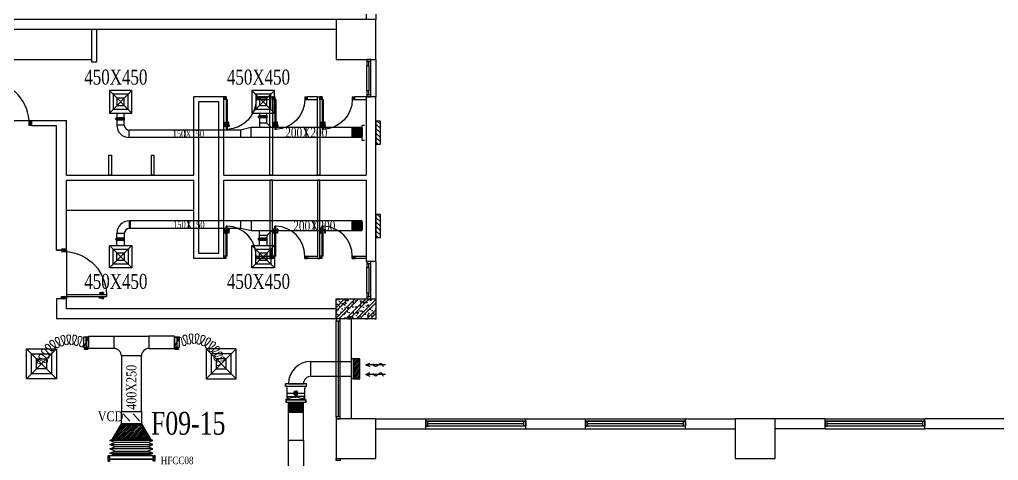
# Model space of a CAD drawing. Header units: metres. Extents: x 352651 to 1421851, y -87441 to -24441.
# Drawn here: x 748041 to 767654, y -57295 to -48460 of the extents above; entities that cross this region are included whole.
import ezdxf
from ezdxf.enums import TextEntityAlignment as Align

# ---------------------------------------------------------------- set-up
doc = ezdxf.new("R2010")
doc.units = ezdxf.units.M
doc.header["$LTSCALE"] = 300
doc.header["$MEASUREMENT"] = 0
for name, color, linetype in [('bat noi mem', 4, 'CONTINUOUS'), ('CUA', 8, 'CONTINUOUS'), ('CUAGIO', 2, 'CONTINUOUS'), ('dien', 2, 'CONTINUOUS'), ('HATCH', 145, 'CONTINUOUS'), ('KT', 1, 'CONTINUOUS'), ('THAY', 9, 'CONTINUOUS'), ('thiet bi', 11, 'CONTINUOUS'), ('TUONG', 7, 'CONTINUOUS'), ('vach', 6, 'CONTINUOUS')]:
    doc.layers.add(name, color=color, linetype=linetype)
doc.layers.add('noi mem', color=5, linetype='BATTING', lineweight=0)
doc.styles.add('PHU', font='vntimeh.shx', dxfattribs={"width": 0.8})
doc.styles.add('ROMANS', font='romans.shx', dxfattribs={"width": 0.75, "bigfont": 'romancvn.shx'})
doc.styles.add('VNCC-RMD', font='vntimeh.shx', dxfattribs={"width": 0.75, "height": 300, "bigfont": 'vns.shx'})
doc.linetypes.add('BATTING', pattern='A,0.0001,-0.1,[134,ltypeshp.shx,S=0.1,R=0,X=-0.1,Y=0],-0.2,[134,ltypeshp.shx,S=0.1,R=180,X=0.1,Y=0],-0.1', length=0.4001)

# ---------------------------------------------------------------- blocks, each defined once
blk = doc.blocks.new('A$C1C310622')
at = {"layer": 'CUA', "ltscale": 0.2}
for p, q in [((-167.75, -342.85), (-168.25, -343.35)), ((-167.75, -343.35), (-168.25, -342.85)), ((-167.75, -342.85), (-168.25, -342.85)), ((-168.25, -343.35), (-168.25, -342.85)), ((-167.75, -342.85), (-167.75, -343.35)), ((-167.75, -342.85), (-167.75, -343.35)), ((-167.75, -342.85), (-167.75, -342.85)), ((-161.75, -342.85), (-161.75, -343.35)), ((-161.75, -342.85), (-161.75, -342.85)), ((-161.75, -342.85), (-161.25, -342.85)), ((-161.75, -342.85), (-161.75, -343.35)), ((-161.75, -343.35), (-161.25, -342.85)), ((-161.75, -342.85), (-161.25, -343.35)), ((-161.25, -343.35), (-161.25, -342.85)), ((-167.75, -343.35), (-168.25, -343.35)), ((-161.95, -343.35), (-161.95, -349.35)), ((-161.95, -343.35), (-161.75, -343.35)), ((-161.75, -343.35), (-161.75, -349.35)), ((-161.75, -343.35), (-161.25, -343.35)), ((-161.99, -348.6), (-162.48, -348.6)), ((-162.29, -348.44), (-162.29, -347.94)), ((-162.29, -347.94), (-162.17, -347.94)), ((-162.23, -348.86), (-162.23, -348.31)), ((-162.17, -348.44), (-162.17, -347.94)), ((-161.75, -348.6), (-161.26, -348.6)), ((-161.56, -348.44), (-161.56, -347.94)), ((-161.44, -347.94), (-161.56, -347.94)), ((-161.5, -348.86), (-161.5, -348.31)), ((-161.44, -348.44), (-161.44, -347.94)), ((-161.95, -349.35), (-161.75, -349.35))]:
    blk.add_line(p, q, dxfattribs=at)
for centre in [(-162.23, -348.6), (-161.5, -348.6)]:
    blk.add_circle(centre, 0.173, dxfattribs=at)
at = {"layer": 'CUA', "linetype": 'Continuous'}
blk.add_arc((-161.75, -343.35), 6, 180, 268.2368, dxfattribs=at)
blk = doc.blocks.new('c1000')
at = {"layer": 'CUA', "ltscale": 0.2}
for p, q in [((47, 825), (-2, 825)), ((16, 809), (16, 760)), ((22, 851), (22, 797)), ((28, 809), (28, 760)), ((50, 100), (50, 900)), ((90, 900), (50, 900)), ((90, 100), (90, 900)), ((93, 825), (142, 825)), ((112, 809), (112, 760)), ((118, 851), (118, 797)), ((124, 809), (124, 760)), ((16, 760), (28, 760)), ((124, 760), (112, 760)), ((50, 100), (0, 0)), ((50, 0), (0, 100)), ((50, 0), (50, 100)), ((90, 100), (50, 100)), ((50, 0), (50, 0)), ((950, 0), (950, 100)), ((950, 0), (1000, 100)), ((950, 100), (1000, 0)), ((950, 0), (950, 0))]:
    blk.add_line(p, q, dxfattribs=at)
for points in [[(50, 100), (0, 100), (0, 0), (50, 0)], [(950, 100), (1000, 100), (1000, 0), (950, 0)]]:
    blk.add_lwpolyline(points, close=True, dxfattribs=at)
for centre in [(22, 825), (118, 825)]:
    blk.add_circle(centre, 17.3, dxfattribs=at)
blk.add_arc((81, 28), 872, 4.759, 89.399, dxfattribs=at)
blk = doc.blocks.new('cot1')
at = {"layer": 'vach'}
blk.add_lwpolyline([(-400, -400), (400, -400), (400, 400), (-400, 400)], close=True, dxfattribs=at)
blk = doc.blocks.new('SAD')
at = {"layer": 'CUAGIO', "color": 8}
for p, q in [((-300, -300), (300, 300)), ((300, -300), (-300, 300))]:
    blk.add_line(p, q, dxfattribs=at)
at = {"layer": 'CUAGIO'}
blk.add_lwpolyline([(300, -300), (300, 300), (-300, 300), (-300, -300)], close=True, dxfattribs=at)
at = {"layer": 'CUAGIO', "color": 8}
for points in [[(200, -200), (200, 200), (-200, 200), (-200, -200)], [(100, -100), (100, 100), (-100, 100), (-100, -100)]]:
    blk.add_lwpolyline(points, close=True, dxfattribs=at)
blk = doc.blocks.new('1-van gio D200')
at = {"layer": 'CUAGIO'}
h = blk.add_hatch(dxfattribs=at)
h.set_pattern_fill('ANSI31', color=256, scale=100, style=0)
edge = h.paths.add_edge_path()
edge.add_ellipse((486127, -58494), major_axis=(-38.1, 0), ratio=0.310482, start_angle=0, end_angle=360, ccw=False)
for p, q in [((486167, -58437), (486087, -58277)), ((486127, -58257), (486127, -58494))]:
    blk.add_line(p, q, dxfattribs=at)
at = {"layer": 'CUAGIO', "const_width": 3}
for points in [[(486127, -58457), (486177, -58457), (486177, -58257), (486077, -58257), (486077, -58457), (486127, -58457)], [(486167, -58437), (486087, -58277)], [(486127, -58257), (486127, -58494)]]:
    blk.add_lwpolyline(points, dxfattribs=at)
at = {"layer": 'CUAGIO'}
blk.add_lwpolyline([(486177, -58457), (486077, -58457), (486077, -58257), (486177, -58257)], close=True, dxfattribs=at)
at = {"layer": 'CUAGIO', "const_width": 5.35}
blk.add_lwpolyline([(486131, -58357, -1), (486123, -58357, -1)], format="xyb", close=True, dxfattribs=at)
at = {"layer": 'CUAGIO', "extrusion": (0, 0, -1)}
blk.add_ellipse((486127, -58494), major_axis=(-38.1, 0), ratio=0.310482, start_param=-1.570796, end_param=4.712389, dxfattribs=at)
blk = doc.blocks.new('Quat thong gio 2')
at = {"layer": 'CUAGIO', "color": 2}
for p, q in [((604439, -54339), (604439, -54304)), ((604711, -54304), (604711, -54724)), ((604711, -54304), (604711, -54304)), ((604439, -54689), (604439, -54339)), ((604439, -54339), (604676, -54339)), ((604493, -54499), (604493, -54511)), ((604493, -54499), (604512, -54499)), ((604493, -54523), (604493, -54511)), ((604493, -54523), (604512, -54523)), ((604504, -54486), (604497, -54486)), ((604500, -54486), (604500, -54499)), ((604500, -54536), (604500, -54523)), ((604504, -54352), (604504, -54499)), ((604504, -54670), (604504, -54523)), ((604512, -54499), (604512, -54511)), ((604512, -54506), (604535, -54506)), ((604512, -54523), (604512, -54511)), ((604512, -54516), (604535, -54516)), ((604535, -54494), (604551, -54479)), ((604535, -54494), (604535, -54511)), ((604535, -54528), (604535, -54511)), ((604551, -54479), (604551, -54511)), ((604551, -54479), (604598, -54479)), ((604551, -54543), (604551, -54511)), ((604574, -54339), (604574, -54478)), ((604575, -54543), (604575, -54479)), ((604576, -54339), (604576, -54478)), ((604598, -54479), (604598, -54543)), ((604613, -54494), (604613, -54511)), ((604613, -54528), (604613, -54511)), ((604439, -54689), (604676, -54689)), ((604439, -54689), (604439, -54724)), ((604504, -54536), (604497, -54536)), ((604535, -54528), (604551, -54543)), ((604551, -54543), (604598, -54543)), ((604574, -54543), (604574, -54689)), ((604576, -54543), (604576, -54689)), ((604711, -54724), (604711, -54724))]:
    blk.add_line(p, q, dxfattribs=at)
at = {"layer": 'CUAGIO', "color": 2, "const_width": 1}
for points in [[(604439, -54304), (604439, -54339)], [(604439, -54724), (604439, -54689)]]:
    blk.add_lwpolyline(points, dxfattribs=at)
for points in [[(604711, -54304), (604711, -54304, -0.414214), (604676, -54339), (604439, -54339)], [(604711, -54724), (604711, -54724, 0.414214), (604676, -54689), (604439, -54689)]]:
    blk.add_lwpolyline(points, format="xyb", dxfattribs=at)
at = {"layer": 'CUAGIO', "color": 2}
for points in [[(604497, -54486, -0.067078), (604469, -54367, -0.673836), (604504, -54352)], [(604497, -54536, 0.067078), (604469, -54655, 0.673836), (604504, -54670)]]:
    blk.add_lwpolyline(points, format="xyb", dxfattribs=at)
for centre, radius, start, end in [((604676, -54304), 35, 270, 0), ((604575, -54478), 1.5, 213.5573, 326.4427), ((604598, -54494), 15, 0, 90), ((604575, -54544), 1.5, 33.5573, 146.4427), ((604598, -54528), 15, 270, 0), ((604676, -54724), 35, 0, 90)]:
    blk.add_arc(centre, radius, start, end, dxfattribs=at)
blk = doc.blocks.new('bac noi mem')
at = {"layer": 'bat noi mem'}
for p, q in [((493887, -64673), (493867, -64693)), ((494067, -64693), (493867, -64693)), ((493867, -64693), (493887, -64713)), ((493887, -64713), (493867, -64733)), ((494047, -64673), (493887, -64673)), ((494047, -64713), (493887, -64713)), ((494047, -64673), (494067, -64693)), ((494067, -64693), (494047, -64713)), ((494047, -64713), (494067, -64733)), ((494067, -64733), (493867, -64733)), ((493867, -64733), (493887, -64753)), ((493887, -64753), (493867, -64773)), ((494067, -64773), (493867, -64773)), ((493867, -64773), (493887, -64793)), ((493887, -64793), (493867, -64813)), ((494067, -64813), (493867, -64813)), ((493867, -64813), (493887, -64833)), ((493887, -64833), (493867, -64853)), ((494067, -64853), (493867, -64853)), ((493867, -64853), (493887, -64873)), ((494047, -64753), (493887, -64753)), ((494047, -64793), (493887, -64793)), ((494047, -64833), (493887, -64833)), ((494047, -64873), (493887, -64873)), ((494067, -64733), (494047, -64753)), ((494047, -64753), (494067, -64773)), ((494067, -64773), (494047, -64793)), ((494047, -64793), (494067, -64813)), ((494067, -64813), (494047, -64833)), ((494047, -64833), (494067, -64853)), ((494067, -64853), (494047, -64873))]:
    blk.add_line(p, q, dxfattribs=at)

msp = doc.modelspace()

# ---------------------------------------------------------------- hatches: boundary and pattern name
at = {"layer": 'CUAGIO'}
h = msp.add_hatch(dxfattribs=at)
h.set_pattern_fill('ANSI31', color=256, scale=100, style=0)
h.set_pattern_definition([(315, (782075.802, 192657.5093), (4.41941738, 4.41941738), [])])
edge = h.paths.add_edge_path()
edge.add_ellipse((752828.8, -50406), major_axis=(0, -19), ratio=0.3104819, start_angle=0, end_angle=360, ccw=False)
h = msp.add_hatch(dxfattribs=at)
h.set_pattern_fill('ANSI31', color=256, scale=100, style=0)
h.set_pattern_definition([(315, (779218.264, 192615.432), (4.41941738, 4.41941738), [])])
edge = h.paths.add_edge_path()
edge.add_ellipse((749971.3, -50448.1), major_axis=(0, -19), ratio=0.3104819, start_angle=0, end_angle=360, ccw=False)
h = msp.add_hatch(dxfattribs=at)
h.set_pattern_fill('ANSI31', color=256, scale=500, style=0)
h.set_pattern_definition([(315, (241345.29, -99930.654), (-44.194174, -44.194174), [])])
h.paths.add_polyline_path([(755182.1, -50955.2), (755269.3, -50955.2), (755269.3, -50494.3), (755182.1, -50494.3)])
h = msp.add_hatch(dxfattribs=at)
h.set_pattern_fill('ANSI31', color=256, scale=500, style=0)
h.set_pattern_definition([(315, (241345.29, -101800.344), (-44.194174, -44.194174), [])])
h.paths.add_polyline_path([(755182.1, -52824.8), (755269.3, -52824.8), (755269.3, -52364), (755182.1, -52364)])
h = msp.add_hatch(dxfattribs=at)
h.set_pattern_fill('ANSI31', color=256, scale=100, style=0)
h.set_pattern_definition([(315, (779218.264, 190203.664), (4.41941738, 4.41941738), [])])
edge = h.paths.add_edge_path()
edge.add_ellipse((749971.3, -52859.8), major_axis=(0, -19), ratio=0.3104819, start_angle=0, end_angle=360, ccw=False)
h = msp.add_hatch(dxfattribs=at)
h.set_pattern_fill('ANSI31', color=256, scale=100, style=0)
h.set_pattern_definition([(315, (782075.802, 190203.664), (4.41941738, 4.41941738), [])])
edge = h.paths.add_edge_path()
edge.add_ellipse((752828.8, -52859.8), major_axis=(0, -19), ratio=0.3104819, start_angle=0, end_angle=360, ccw=False)
h = msp.add_hatch(dxfattribs=at)
h.set_pattern_fill('DOTS', color=256, scale=200, style=0)
h.set_pattern_definition([(0, (-79771.168, -113850.794), (6.25, 12.5), [0, -12.5])])
h.paths.add_polyline_path([(750082.1, -56561.5), (749901.1, -56871.5), (750663.1, -56871.5), (750482.1, -56561.5)])
h.paths.add_polyline_path([(750464.9, -56591.5), (750610.8, -56841.5), (749953.4, -56841.5), (750099.3, -56591.5)], flags=16)
h = msp.add_hatch(dxfattribs=at)
h.set_pattern_fill('ANSI31', color=256, scale=200, style=0)
h.set_pattern_definition([(45, (-92358.12, -88621.382), (-17.6776695, 17.6776695), [])])
h.paths.add_polyline_path([(750610.8, -56841.5), (750464.9, -56591.5), (750099.3, -56591.5), (749953.4, -56841.5)])
at = {"layer": 'dien'}
h = msp.add_hatch(dxfattribs=at)
h.set_pattern_fill('ANSI31', color=256, scale=200, style=0)
h.set_pattern_definition([(45, (-5055.103, -63978.07), (-17.6776695, 17.6776695), [])])
h.paths.add_polyline_path([(754858.1, -55259.6), (754732.1, -55259.6), (754732.1, -55659.6), (754858.1, -55659.6)])
at = {"layer": 'HATCH', "linetype": 'Continuous'}
h = msp.add_hatch(dxfattribs=at)
h.set_pattern_fill('ANSI32', color=256, scale=400, style=0)
h.set_pattern_definition([(45, (266549.62, -347750.56), (-106.066017, 106.066017), []), (45, (266620.33, -347750.56), (-106.066017, 106.066017), [])])
h.paths.add_polyline_path([(755082.1, -54059.6), (754782.1, -54059.6), (754782.1, -54359.6), (755082.1, -54359.6)])
h.paths.add_polyline_path([(755182.1, -54059.6), (755082.1, -54059.6), (755082.1, -54359.6), (755182.1, -54359.6)])
h.paths.add_polyline_path([(754782.1, -54059.6), (754382.1, -54059.6), (754382.1, -54359.6), (754782.1, -54359.6)])
h.paths.add_polyline_path([(754782.1, -54359.6), (754382.1, -54359.6), (754382.1, -54459.6), (754782.1, -54459.6)])
h.paths.add_polyline_path([(755182.1, -54359.6), (754782.1, -54359.6), (754782.1, -54459.6), (755182.1, -54459.6)])
h = msp.add_hatch(dxfattribs=at)
h.set_pattern_fill('AR-CONC,_O', color=256, scale=30)
h.set_pattern_definition([(50, (266549.62, -347750.56), (215.178055, -18.82564), [22.5, -247.5]), (355, (266549.62, -347750.56), (-41.6254, 225.65764), [18, -198]), (100.4514, (266567.56, -347752.12), (173.552815, 206.83186), [19.12206, -210.34263]), (46.1842, (266549.62, -347690.56), (320.17231, -49.6557), [33.75, -371.25]), (96.6356, (266576.3, -347694.7), (280.39881, 292.23536), [28.68309, -315.5139]), (351.1842, (266549.62, -347690.56), (280.39858, 292.23558), [27, -297]), (21, (266579.62, -347705.56), (179.072116, -120.785667), [22.5, -247.5]), (326, (266579.62, -347705.56), (72.9946, 217.54501), [18, -198]), (71.4514, (266594.55, -347715.62), (252.06679, 96.75915), [19.12206, -210.34263]), (37.5, (266549.624, -347750.556), (3.647957, 99.868156), [0, -195.6, 0, -201, 0, -198.75]), (7.5, (266549.62, -347750.56), (78.920861, 118.323514), [0, -114.6, 0, -191.1, 0, -75.75]), (327.5, (266482.724, -347750.556), (160.146731, -6.766462), [0, -75, 0, -234, 0, -310.5]), (317.5, (266452.72, -347750.56), (174.95585, 30.031495), [0, -97.5, 0, -155.4, 0, -220.5])])
h.paths.add_polyline_path([(755082.1, -54059.6), (754782.1, -54059.6), (754782.1, -54359.6), (755082.1, -54359.6)])
h.paths.add_polyline_path([(755182.1, -54059.6), (755082.1, -54059.6), (755082.1, -54359.6), (755182.1, -54359.6)])
h.paths.add_polyline_path([(755182.1, -54359.6), (754782.1, -54359.6), (754782.1, -54459.6), (755182.1, -54459.6)])
h.paths.add_polyline_path([(754782.1, -54359.6), (754382.1, -54359.6), (754382.1, -54459.6), (754782.1, -54459.6)])
h.paths.add_polyline_path([(754782.1, -54059.6), (754382.1, -54059.6), (754382.1, -54359.6), (754782.1, -54359.6)])

# ---------------------------------------------------------------- linework, layer by layer
at = {"layer": 'bat noi mem'}
for p, q in [((753449.8, -56131.6), (753429.8, -56151.6)), ((753729.4, -56151.6), (753429.8, -56151.6)), ((753429.8, -56151.6), (753449.8, -56171.6)), ((753449.8, -56171.6), (753429.8, -56191.6)), ((753729.4, -56191.6), (753429.8, -56191.6)), ((753429.8, -56191.6), (753449.8, -56211.6)), ((753449.8, -56211.6), (753429.8, -56231.6)), ((753729.4, -56231.6), (753429.8, -56231.6)), ((753429.8, -56231.6), (753449.8, -56251.6)), ((753449.8, -56251.6), (753429.8, -56271.6)), ((753729.4, -56271.6), (753429.8, -56271.6)), ((753429.8, -56271.6), (753449.8, -56291.6)), ((753709.4, -56131.6), (753449.8, -56131.6)), ((753709.4, -56171.6), (753449.8, -56171.6)), ((753709.4, -56211.6), (753449.8, -56211.6)), ((753709.4, -56251.6), (753449.8, -56251.6)), ((753709.4, -56131.6), (753729.4, -56151.6)), ((753729.4, -56151.6), (753709.4, -56171.6)), ((753709.4, -56171.6), (753729.4, -56191.6)), ((753729.4, -56191.6), (753709.4, -56211.6)), ((753709.4, -56211.6), (753729.4, -56231.6)), ((753729.4, -56231.6), (753709.4, -56251.6)), ((753709.4, -56251.6), (753729.4, -56271.6)), ((753729.4, -56271.6), (753709.4, -56291.6)), ((753449.8, -56291.6), (753429.8, -56311.6)), ((753729.4, -56311.6), (753429.8, -56311.6)), ((753429.8, -56311.6), (753449.8, -56331.6)), ((753729.4, -56331.6), (753429.8, -56331.6)), ((753709.4, -56291.6), (753449.8, -56291.6)), ((753709.4, -56291.6), (753729.4, -56311.6)), ((753729.4, -56311.6), (753709.4, -56331.6)), ((750713.1, -56892.9), (749851.1, -56892.9)), ((750713.1, -56892.9), (749851.1, -56892.9)), ((749851.1, -56978.6), (750713.1, -56978.6)), ((750713.1, -57064.3), (749851.1, -57064.3)), ((750613.1, -56935.7), (749951.1, -56935.7)), ((750613.1, -57021.5), (749951.1, -57021.5)), ((750713.1, -57150), (749851.1, -57150)), ((749901.1, -57171.5), (750663.1, -57171.5)), ((749951.1, -57107.2), (750613.1, -57107.2))]:
    msp.add_line(p, q, dxfattribs=at)
for points in [[(749901.1, -57171.5), (749851.1, -57150), (749951.1, -57107.2), (749851.1, -57064.3), (749951.1, -57021.5), (749851.1, -56978.6), (749951.1, -56935.7), (749851.1, -56892.9), (749901.1, -56871.5)], [(750663.1, -57171.5), (750713.1, -57150), (750613.1, -57107.2), (750713.1, -57064.3), (750613.1, -57021.5), (750713.1, -56978.6), (750613.1, -56935.7), (750713.1, -56892.9), (750663.1, -56871.5)]]:
    msp.add_lwpolyline(points, dxfattribs=at)
at = {"layer": 'CUA', "linetype": 'Continuous'}
for p, q in [((749482.1, -48659.6), (749482.1, -49309.6)), ((749582.1, -48659.6), (749582.1, -49309.6)), ((747182.1, -49259.6), (749482.1, -49259.6)), ((749482.1, -49309.6), (749582.1, -49309.6)), ((755002.1, -49889.6), (755002.1, -49379.6)), ((755042.1, -49379.6), (755042.1, -49889.6)), ((755082.1, -49969.6), (755082.1, -49299.6)), ((753057.1, -50009.6), (752832.1, -50009.6)), ((754007.1, -50009.6), (753807.1, -50009.6)), ((754982.1, -50009.6), (754757.1, -50009.6)), ((752832.1, -50059.6), (753057.1, -50059.6)), ((753807.1, -50059.6), (754007.1, -50059.6)), ((754757.1, -50059.6), (754982.1, -50059.6)), ((748982.1, -52279.6), (751532.1, -52279.6)), ((752832.1, -53199.6), (753057.1, -53199.6)), ((753057.1, -53249.6), (752832.1, -53249.6)), ((753807.1, -53199.6), (754007.1, -53199.6)), ((754007.1, -53249.6), (753807.1, -53249.6)), ((754757.1, -53199.6), (754982.1, -53199.6)), ((754982.1, -53249.6), (754757.1, -53249.6)), ((755002.1, -53939.6), (755002.1, -53429.6)), ((755042.1, -53429.6), (755042.1, -53939.6)), ((755082.1, -54019.6), (755082.1, -53349.6)), ((754382.1, -56419.6), (754382.1, -54499.6)), ((754382.1, -56419.6), (754382.1, -54499.6)), ((754422.1, -54499.6), (754422.1, -56419.6)), ((754422.1, -54499.6), (754422.1, -56419.6)), ((754462.1, -56419.6), (754462.1, -54499.6)), ((754462.1, -56419.6), (754462.1, -54499.6)), ((756182.1, -56509.6), (758182.1, -56509.6)), ((758182.1, -56509.6), (756182.1, -56509.6)), ((758182.1, -56609.6), (756182.1, -56609.6)), ((758142.1, -56559.6), (756222.1, -56559.6)), ((759382.1, -56509.6), (761382.1, -56509.6)), ((761382.1, -56509.6), (759382.1, -56509.6)), ((761382.1, -56609.6), (759382.1, -56609.6)), ((761342.1, -56559.6), (759422.1, -56559.6)), ((764182.1, -56509.6), (766182.1, -56509.6)), ((766182.1, -56509.6), (764182.1, -56509.6)), ((766182.1, -56609.6), (764182.1, -56609.6)), ((766142.1, -56559.6), (764222.1, -56559.6))]:
    msp.add_line(p, q, dxfattribs=at)
at = {"layer": 'CUA'}
for points in [[(755002.1, -49299.6), (755082.1, -49299.6), (755082.1, -49259.6), (755002.1, -49259.6)], [(755002.1, -49299.6), (755002.1, -49379.6), (755042.1, -49379.6), (755042.1, -49299.6)], [(755002.1, -49889.6), (755002.1, -49969.6), (755042.1, -49969.6), (755042.1, -49889.6)], [(755002.1, -50009.6), (755082.1, -50009.6), (755082.1, -49969.6), (755002.1, -49969.6)], [(755002.1, -53349.6), (755082.1, -53349.6), (755082.1, -53309.6), (755002.1, -53309.6)], [(755002.1, -53349.6), (755002.1, -53429.6), (755042.1, -53429.6), (755042.1, -53349.6)], [(755002.1, -53939.6), (755002.1, -54019.6), (755042.1, -54019.6), (755042.1, -53939.6)], [(755002.1, -54059.6), (755082.1, -54059.6), (755082.1, -54019.6), (755002.1, -54019.6)]]:
    msp.add_lwpolyline(points, close=True, dxfattribs=at)
at = {"layer": 'CUA', "linetype": 'Continuous'}
for points in [[(753057.1, -51579.6), (753057.1, -50009.6), (753107.1, -50009.6), (753107.1, -51579.6)], [(754007.1, -51579.6), (754007.1, -50009.6), (754057.1, -50009.6), (754057.1, -51579.6)], [(749832.1, -51179.6), (749882.1, -51179.6), (749882.1, -51579.6), (749832.1, -51579.6)], [(750682.1, -51179.6), (750732.1, -51179.6), (750732.1, -51579.6), (750682.1, -51579.6)], [(753057.1, -51679.6), (753057.1, -53249.6), (753107.1, -53249.6), (753107.1, -51679.6)], [(754007.1, -51679.6), (754007.1, -53249.6), (754057.1, -53249.6), (754057.1, -51679.6)], [(754382.1, -54499.6), (754462.1, -54499.6), (754462.1, -54459.6), (754382.1, -54459.6)], [(754382.1, -56459.6), (754462.1, -56459.6), (754462.1, -56419.6), (754382.1, -56419.6)], [(754382.1, -56459.6), (754462.1, -56459.6), (754462.1, -56419.6), (754382.1, -56419.6)], [(756182.1, -56609.6), (756222.1, -56609.6), (756222.1, -56509.6), (756182.1, -56509.6)], [(758182.1, -56609.6), (758142.1, -56609.6), (758142.1, -56509.6), (758182.1, -56509.6)], [(759382.1, -56609.6), (759422.1, -56609.6), (759422.1, -56509.6), (759382.1, -56509.6)], [(761382.1, -56609.6), (761342.1, -56609.6), (761342.1, -56509.6), (761382.1, -56509.6)], [(764182.1, -56609.6), (764222.1, -56609.6), (764222.1, -56509.6), (764182.1, -56509.6)], [(766182.1, -56609.6), (766142.1, -56609.6), (766142.1, -56509.6), (766182.1, -56509.6)], [(754382.1, -57259.6), (754462.1, -57259.6), (754462.1, -57299.6), (754382.1, -57299.6)]]:
    msp.add_lwpolyline(points, close=True, dxfattribs=at)
at = {"layer": 'CUAGIO'}
for p, q in [((749989.6, -50332.6), (749989.6, -50574.7)), ((750139.6, -50574.7), (750139.6, -50332.6)), ((752847.1, -50332.6), (752847.1, -50624.7)), ((752997.1, -50532.6), (752997.1, -50332.6)), ((750139.6, -50448.1), (749971.3, -50448.1)), ((750139.6, -50574.7), (749989.6, -50574.7)), ((752997.1, -50406), (752828.8, -50406)), ((752997.1, -50532.6), (752847.1, -50532.6)), ((752997.1, -50532.6), (753089.2, -50624.7)), ((754905.3, -50874.7), (754905.3, -50574.7)), ((754905.3, -50574.7), (754951.4, -50574.7)), ((752465.9, -50674.7), (750239.6, -50674.7)), ((750239.6, -50824.7), (750239.6, -50674.7)), ((751355.9, -50824.7), (751355.9, -50674.7)), ((752675.9, -50624.7), (752465.9, -50674.7)), ((752465.9, -50674.7), (752465.9, -50824.7)), ((752675.9, -50624.7), (752675.9, -50824.7)), ((752763.8, -50624.7), (752675.9, -50624.7)), ((754905.3, -50624.7), (752763.8, -50624.7)), ((753785.9, -50824.7), (753785.9, -50624.7)), ((754905.3, -50824.7), (750239.6, -50824.7)), ((754905.3, -50874.7), (754951.4, -50874.7)), ((754905.3, -52494.4), (750239.6, -52494.4)), ((750239.6, -52494.4), (750239.6, -52644.4)), ((750255.3, -52494.4), (750255.3, -52644.4)), ((751422.3, -52494.4), (751422.3, -52644.4)), ((752475.3, -52644.4), (752475.3, -52494.4)), ((752685.3, -52694.4), (752685.3, -52494.4)), ((753946.6, -52694.4), (753946.6, -52494.4)), ((749989.6, -52986.5), (749989.6, -52744.4)), ((750139.6, -52744.4), (749989.6, -52744.4)), ((750139.6, -52744.4), (750139.6, -52986.5)), ((752475.3, -52644.4), (750239.6, -52644.4)), ((752685.3, -52694.4), (752475.3, -52644.4)), ((754905.3, -52694.4), (752685.3, -52694.4)), ((752847.1, -52986.5), (752847.1, -52694.4)), ((752997.1, -52786.5), (753089.2, -52694.4)), ((750139.6, -52859.8), (749971.3, -52859.8)), ((752997.1, -52859.8), (752828.8, -52859.8)), ((752997.1, -52786.5), (752847.1, -52786.5)), ((752997.1, -52786.5), (752997.1, -52986.5)), ((750482.1, -55201.5), (750082.1, -55201.5)), ((754682.1, -55259.6), (754682.1, -55659.6)), ((754732.1, -55259.6), (754682.1, -55259.6)), ((754682.1, -55259.6), (754682.1, -55659.6)), ((754732.1, -55259.6), (754682.1, -55259.6)), ((754732.1, -55659.6), (754732.1, -55259.6)), ((754732.1, -55659.6), (754732.1, -55259.6)), ((753879.4, -55609.6), (753879.4, -55309.6)), ((754732.1, -55659.6), (754682.1, -55659.6)), ((754732.1, -55659.6), (754682.1, -55659.6)), ((753369.4, -55809.6), (753369.4, -55759.6)), ((753789.4, -55809.6), (753789.4, -55759.6)), ((753379.4, -56081.6), (753379.4, -56131.6)), ((753779.4, -56131.6), (753779.4, -56081.6)), ((750249, -56510.7), (750115.2, -56362.2)), ((750449, -56510.7), (750315.2, -56362.2)), ((749901.1, -56871.5), (750082.1, -56561.5)), ((750082.1, -56561.5), (750482.1, -56561.5)), ((750482.1, -56561.5), (750663.1, -56871.5)), ((749901.1, -56871.5), (750663.1, -56871.5)), ((749901.1, -56871.5), (750663.1, -56871.5)), ((750613.1, -56935.7), (750613.1, -56935.7))]:
    msp.add_line(p, q, dxfattribs=at)
at = {"layer": 'CUAGIO', "linetype": 'ByBlock', "ltscale": 1.5}
for p, q in [((754705.3, -50824.7), (754705.3, -50624.7)), ((754705.3, -52694.4), (754705.3, -52494.4))]:
    msp.add_line(p, q, dxfattribs=at)
at = {"layer": 'CUAGIO', "ltscale": 1.5}
for p, q in [((749932.1, -54801.5), (750632.1, -54801.5)), ((753429.4, -56891.6), (753429.4, -56131.6)), ((753729.4, -56891.6), (753729.4, -56131.6))]:
    msp.add_line(p, q, dxfattribs=at)
at = {"layer": 'CUAGIO', "color": 2}
for p, q in [((750082.1, -55201.5), (750082.1, -56311.5)), ((750482.1, -56311.5), (750482.1, -55201.5)), ((753879.4, -55309.6), (754682.1, -55309.6)), ((753879.4, -55609.6), (754682.1, -55609.6)), ((753429.4, -55759.6), (753729.4, -55759.6)), ((753729.4, -56131.6), (753429.4, -56131.6))]:
    msp.add_line(p, q, dxfattribs=at)
at = {"layer": 'CUAGIO', "color": 6, "ltscale": 100}
for p, q in [((754978.8, -55380), (755060.3, -55345.2)), ((755373.8, -55380), (754978.8, -55380)), ((754978.8, -55380), (755060.3, -55414.8)), ((754978.8, -55570), (755060.3, -55535.2)), ((755373.8, -55570), (754978.8, -55570)), ((754978.8, -55570), (755060.3, -55604.8))]:
    msp.add_line(p, q, dxfattribs=at)
at = {"layer": 'CUAGIO', "const_width": 1.5}
for points in [[(752847.1, -50406), (752847.1, -50431), (752997.1, -50431), (752997.1, -50381), (752847.1, -50381), (752847.1, -50406)], [(752881.8, -50426), (752961.7, -50386)], [(750139.6, -50448.1), (749971.3, -50448.1)], [(749989.6, -50448.1), (749989.6, -50473.1), (750139.6, -50473.1), (750139.6, -50423.1), (749989.6, -50423.1), (749989.6, -50448.1)], [(750024.3, -50468.1), (750104.2, -50428.1)], [(752997.1, -50406), (752828.8, -50406)], [(750139.6, -52859.8), (749971.3, -52859.8)], [(749989.6, -52859.8), (749989.6, -52884.8), (750139.6, -52884.8), (750139.6, -52834.8), (749989.6, -52834.8), (749989.6, -52859.8)], [(750024.3, -52879.8), (750104.2, -52839.9)], [(752997.1, -52859.8), (752828.8, -52859.8)], [(752847.1, -52859.8), (752847.1, -52884.8), (752997.1, -52884.8), (752997.1, -52834.8), (752847.1, -52834.8), (752847.1, -52859.8)], [(752881.8, -52879.8), (752961.7, -52839.9)]]:
    msp.add_lwpolyline(points, dxfattribs=at)
at = {"layer": 'CUAGIO'}
for points in [[(752847.1, -50431), (752847.1, -50381), (752997.1, -50381), (752997.1, -50431)], [(749989.6, -50473.1), (749989.6, -50423.1), (750139.6, -50423.1), (750139.6, -50473.1)], [(755182.1, -50955.2), (755269.3, -50955.2), (755269.3, -50494.3), (755182.1, -50494.3)], [(755182.1, -52824.8), (755269.3, -52824.8), (755269.3, -52364), (755182.1, -52364)], [(749989.6, -52884.8), (749989.6, -52834.8), (750139.6, -52834.8), (750139.6, -52884.8)], [(752847.1, -52884.8), (752847.1, -52834.8), (752997.1, -52834.8), (752997.1, -52884.8)], [(749372.1, -54826.5), (749422.1, -54826.5), (749422.1, -55026.5), (749372.1, -55026.5)], [(749932.1, -55051.5), (749422.1, -55051.5), (749422.1, -54801.5), (749932.1, -54801.5)], [(750632.1, -55051.5), (751142.1, -55051.5), (751142.1, -54801.5), (750632.1, -54801.5)], [(751142.1, -54826.5), (751192.1, -54826.5), (751192.1, -55026.5), (751142.1, -55026.5)], [(750082.1, -56311.5), (750482.1, -56311.5), (750482.1, -56561.5), (750082.1, -56561.5)], [(750082.1, -56561.5), (750482.1, -56561.5), (750663.1, -56871.5), (749901.1, -56871.5)], [(750099.3, -56591.5), (750464.9, -56591.5), (750610.8, -56841.5), (749953.4, -56841.5)]]:
    msp.add_lwpolyline(points, close=True, dxfattribs=at)
for points, const_width in [([(752921.8, -50407.8, -1), (752921.8, -50404.2, -1)], 2.67), ([(750064.3, -50449.9, -1), (750064.3, -50446.2, -1)], 2.67), ([(750064.3, -52861.7, -1), (750064.3, -52858, -1)], 2.67), ([(752921.8, -52861.7, -1), (752921.8, -52858, -1)], 2.67), ([(750177.1, -56436.5, 1), (750187.1, -56436.5, 1)], 10), ([(750377.1, -56436.5, 1), (750387.1, -56436.5, 1)], 10)]:
    msp.add_lwpolyline(points, format="xyb", close=True, dxfattribs=dict(at, const_width=const_width))
at = {"layer": 'CUAGIO', "color": 2}
for points in [[(753369.4, -55809.6), (753789.4, -55809.6), (753789.4, -55759.6), (753369.4, -55759.6)], [(753379.4, -56081.6), (753779.4, -56081.6), (753779.4, -56131.6), (753379.4, -56131.6)], [(753429.4, -56891.6), (753729.4, -56891.6), (753729.4, -60054), (753429.4, -60054)]]:
    msp.add_lwpolyline(points, close=True, dxfattribs=at)
at = {"layer": 'CUAGIO'}
for centre, radius, start, end in [((750239.6, -50574.7), 250, 180, 270), ((750239.6, -50574.7), 100, 180, 270), ((750239.6, -52744.4), 250, 90, 180), ((750239.6, -52744.4), 100, 90, 180), ((749932.1, -55201.5), 150, 0, 90), ((750632.1, -55201.5), 150, 90, 180), ((753879.4, -55759.6), 450, 90, 180), ((753879.4, -55759.6), 150, 90, 180)]:
    msp.add_arc(centre, radius, start, end, dxfattribs=at)
at = {"layer": 'CUAGIO', "extrusion": (0, 0, -1)}
for centre in [(752828.8, -50406), (749971.3, -50448.1), (749971.3, -52859.8), (752828.8, -52859.8)]:
    msp.add_ellipse(centre, major_axis=(0, -19), ratio=0.3104819, start_param=-1.5707963, end_param=4.712389, dxfattribs=at)
at = {"layer": 'CUAGIO', "color": 9, "ltscale": 100}
for points in [[(755335.8, -55420), (755270.3, -55352.5), (755177.8, -55414.5), (755121.8, -55360.5)], [(755335.8, -55610), (755270.3, -55542.5), (755177.8, -55604.5), (755121.8, -55550.5)]]:
    msp.add_spline(points, degree=3, dxfattribs=at)
at = {"layer": 'dien'}
msp.add_lwpolyline([(754858.1, -55259.6), (754732.1, -55259.6), (754732.1, -55659.6), (754858.1, -55659.6)], close=True, dxfattribs=at)
at = {"layer": 'noi mem', "linetype": 'ByBlock', "ltscale": 1.5}
for points in [[(748482.1, -55359.6), (748431.4, -55354.4, -1.3333333), (748453.8, -55282.8), (748498.4, -55307.6), (748543, -55332.4, 1.3333333), (748565.5, -55260.8), (748514.8, -55255.6), (748463.8, -55246.9, -1.3333333), (748490.8, -55177), (748534.4, -55204.8), (748573.8, -55236.2, 1.3333333), (748607.6, -55169.2), (748558.9, -55156.2), (748510.6, -55137.7, -1.3333333), (748550.7, -55074.4), (748588, -55110.2), (748620.6, -55148.6, 1.3333333), (748666.8, -55089.5), (748621.6, -55067.2), (748577.8, -55039.8, -1.3333333), (748629.5, -54985.4), (748659.1, -55027.8), (748683.6, -55071.9, 1.3333333), (748740.3, -55022.9), (748700.3, -54992.2), (748662.8, -54956.7, -1.3333333), (748724.1, -54913.5), (748744.9, -54960.9), (748760.2, -55008.8, 1.3333333), (748825.5, -54971.8), (748792.2, -54934), (748762.3, -54891.9, -1.3333333), (748830.8, -54861.4), (748842, -54911.9), (748847.8, -54962, 1.3333333), (748919, -54938.4), (748893.7, -54894.8), (748872.5, -54847.6, -1.3333333), (748945.7, -54831.1), (748946.8, -54882.8), (748942.7, -54933, 1.3333333), (749017.1, -54923.8), (749000.9, -54876.1), (748989.3, -54825.7, -1.3333333), (749064.3, -54823.8), (749055.3, -54874.7), (749041.5, -54923.2, 1.3333333), (749116.3, -54928.6), (749109.6, -54878.6), (749108.1, -54827, -1.3333333), (749182, -54839.7), (749163.3, -54887.9), (749141.6, -54934, 1.3333333), (749214.5, -54951.6), (749216.2, -54900.7), (749218.1, -54849.7, -1.3333333), (749291, -54867.4), (749269.2, -54913.6), (749247.4, -54959.7, 1.3333333), (749320.2, -54977.5), (749322.1, -54926.5)], [(751242.1, -54926.5), (751214.7, -54883.5, -1.3333333), (751284.6, -54856.1), (751293.7, -54906.3), (751302.7, -54956.4, 1.3333333), (751372.5, -54929.1), (751345.3, -54886.2), (751320.9, -54840.6, -1.3333333), (751392.6, -54818.4), (751398.2, -54869.8), (751398, -54920.1, 1.3333333), (751471.6, -54905.6), (751452.5, -54859.2), (751438.3, -54809.5, -1.3333333), (751513, -54802.9), (751507.6, -54854.3), (751496.9, -54903.4, 1.3333333), (751571.9, -54904.8), (751563, -54855.4), (751559.5, -54803.8, -1.3333333), (751633.9, -54813.1), (751617.9, -54862.2), (751597.1, -54908, 1.3333333), (751670.1, -54925.1), (751671.8, -54874.9), (751679.3, -54823.8, -1.3333333), (751750.1, -54848.6), (751724, -54893.2), (751694, -54933.5, 1.3333333), (751761.8, -54965.7), (751774, -54916.9), (751792.1, -54868.5, -1.3333333), (751856.1, -54907.7), (751821.2, -54945.8), (751783.4, -54978.9, 1.3333333), (751842.9, -55024.6), (751865.1, -54979.6), (751893, -54936.1, -1.3333333), (751947.3, -54987.8), (751905.2, -55017.8), (751861.3, -55042.1, 1.3333333), (751909.8, -55099.3), (751941, -55060), (751977.4, -55023.3, -1.3333333), (752019.6, -55085.3), (751972.1, -55105.7), (751924.1, -55120.3, 1.3333333), (751959.4, -55186.5), (751998.2, -55154.6), (752040.8, -55126, -1.3333333), (752069.9, -55195.1), (752019.7, -55205.6), (751969.7, -55215.3, 1.3333333), (751997.9, -55284.8), (752040.5, -55256.9), (752083.2, -55229, -1.3333333), (752111.4, -55298.5), (752061.3, -55308.2), (752011.3, -55317.9, 1.3333333), (752039.5, -55387.4), (752082.1, -55359.6)]]:
    msp.add_lwpolyline(points, format="xyb", dxfattribs=at)
at = {"layer": 'THAY'}
for p, q in [((755182.1, -49259.6), (755182.1, -50009.6)), ((747282.1, -50479.6), (748282.1, -50479.6)), ((748982.1, -53079.6), (748982.1, -54059.6)), ((755182.1, -53309.6), (755182.1, -54059.6)), ((754682.1, -54459.6), (754682.1, -56459.6)), ((754682.1, -54459.6), (754682.1, -56459.6))]:
    msp.add_line(p, q, dxfattribs=at)
at = {"layer": 'THAY', "linetype": 'Continuous'}
for p, q in [((756182.1, -56459.6), (758182.1, -56459.6)), ((759382.1, -56459.6), (761382.1, -56459.6)), ((764182.1, -56459.6), (766182.1, -56459.6)), ((756182.1, -56659.6), (758182.1, -56659.6)), ((759382.1, -56659.6), (761382.1, -56659.6)), ((764182.1, -56659.6), (766182.1, -56659.6))]:
    msp.add_line(p, q, dxfattribs=at)
at = {"layer": 'thiet bi'}
for p, q in [((750755.1, -57269), (749809.1, -57269)), ((749901.1, -57171.5), (749901.1, -57203)), ((750663.1, -57171.5), (750663.1, -57203)), ((750755.1, -57274), (749809.1, -57274))]:
    msp.add_line(p, q, dxfattribs=at)
for points in [[(749833.1, -57203), (749809.1, -57203), (749809.1, -57290.5)], [(750715.1, -57203), (749849.1, -57203)], [(750755.1, -57203), (750731.1, -57203)], [(750755.1, -57290.5), (750755.1, -57203), (750731.1, -57203)]]:
    msp.add_lwpolyline(points, dxfattribs=at)
for points in [[(749833.1, -57203), (749833.1, -57235, 1), (749849.1, -57235), (749849.1, -57203)], [(750731.1, -57203), (750731.1, -57235, -1), (750715.1, -57235), (750715.1, -57203)], [(749809.1, -57306.5), (749841.1, -57306.5, 1), (749841.1, -57290.5), (749809.1, -57290.5)], [(750755.1, -57306.5), (750723.1, -57306.5, -1), (750723.1, -57290.5), (750755.1, -57290.5)]]:
    msp.add_lwpolyline(points, format="xyb", dxfattribs=at)
at = {"layer": 'TUONG'}
for p, q in [((754982.1, -47659.6), (754982.1, -48459.6)), ((755182.1, -47659.6), (755182.1, -48459.6)), ((754382.1, -48459.6), (747182.1, -48459.6)), ((754382.1, -48659.6), (747182.1, -48659.6)), ((752132.1, -50009.6), (751532.1, -50009.6)), ((751532.1, -51579.6), (751532.1, -50009.6)), ((752132.1, -51579.6), (752132.1, -50009.6)), ((754982.1, -50009.6), (754982.1, -51579.6)), ((755182.1, -50009.6), (754982.1, -50009.6)), ((755182.1, -53309.6), (755182.1, -50009.6)), ((751632.1, -53149.6), (751632.1, -50109.6)), ((752032.1, -50109.6), (751632.1, -50109.6)), ((752032.1, -53149.6), (752032.1, -50109.6)), ((748282.1, -50479.6), (748982.1, -50479.6)), ((748282.1, -50479.6), (748282.1, -50579.6)), ((748282.1, -50579.6), (748782.1, -50579.6)), ((748782.1, -53079.6), (748782.1, -50579.6)), ((748982.1, -51081.2), (748982.1, -50479.6)), ((748982.1, -51579.6), (748982.1, -51081.2)), ((748982.1, -51579.6), (751532.1, -51579.6)), ((752132.1, -51579.6), (754982.1, -51579.6)), ((748982.1, -53079.6), (748982.1, -51679.6)), ((748982.1, -51679.6), (751532.1, -51679.6)), ((751532.1, -53249.6), (751532.1, -51679.6)), ((752132.1, -53249.6), (752132.1, -51679.6)), ((752132.1, -51679.6), (754982.1, -51679.6)), ((754982.1, -51679.6), (754982.1, -53309.6)), ((748782.1, -53079.6), (748982.1, -53079.6)), ((748982.1, -53079.6), (748782.1, -53079.6)), ((752032.1, -53149.6), (751632.1, -53149.6)), ((752132.1, -53249.6), (751532.1, -53249.6)), ((755182.1, -53309.6), (754982.1, -53309.6)), ((748782.1, -54059.6), (748782.1, -54459.6)), ((748982.1, -54059.6), (748782.1, -54059.6)), ((748982.1, -54259.6), (748982.1, -54059.6)), ((754382.1, -54259.6), (748982.1, -54259.6)), ((755182.1, -54459.6), (748782.1, -54459.6)), ((755182.1, -56459.6), (756182.1, -56459.6)), ((756182.1, -56659.6), (756182.1, -56459.6)), ((758182.1, -56659.6), (758182.1, -56459.6)), ((758182.1, -56459.6), (759382.1, -56459.6)), ((759382.1, -56659.6), (759382.1, -56459.6)), ((761382.1, -56659.6), (761382.1, -56459.6)), ((761382.1, -56459.6), (762382.1, -56459.6)), ((764182.1, -56459.6), (763182.1, -56459.6)), ((764182.1, -56659.6), (764182.1, -56459.6)), ((768482.1, -56459.6), (766182.1, -56459.6)), ((766182.1, -56659.6), (766182.1, -56459.6)), ((755182.1, -56659.6), (756182.1, -56659.6)), ((758182.1, -56659.6), (759382.1, -56659.6)), ((761382.1, -56659.6), (762382.1, -56659.6)), ((764182.1, -56659.6), (763182.1, -56659.6)), ((768482.1, -56659.6), (766182.1, -56659.6))]:
    msp.add_line(p, q, dxfattribs=at)
msp.add_lwpolyline([(754382.1, -54059.6), (755182.1, -54059.6), (755182.1, -54459.6), (754382.1, -54459.6)], close=True, dxfattribs=at)

# ---------------------------------------------------------------- block references
at = {"layer": 'CUA', "linetype": 'Continuous', "xscale": -100, "yscale": 100, "zscale": 100}
for p in [(736006.7, -15725), (736981.7, -15725), (737931.7, -15725)]:
    msp.add_blockref('A$C1C310622', p, dxfattribs=at)
at = {"layer": 'CUA', "linetype": 'Continuous', "xscale": 100, "yscale": 100, "zscale": 100, "rotation": 180}
for p in [(736006.7, -87534.2), (736981.7, -87534.2), (737931.7, -87534.2)]:
    msp.add_blockref('A$C1C310622', p, dxfattribs=at)
at = {"layer": 'CUAGIO', "xscale": 0.75, "yscale": 0.75, "zscale": 0.75}
for p in [(750064.6, -50107.6), (752922.1, -50107.6)]:
    msp.add_blockref('SAD', p, dxfattribs=at)
at = {"layer": 'CUAGIO', "xscale": -1}
for name, p, rotation in [('bac noi mem', (819578.3, -544691.4), 270), ('bac noi mem', (819578.3, -546561.1), 270), ('SAD', (748482.1, -55359.6), 180)]:
    msp.add_blockref(name, p, dxfattribs=dict(at, rotation=rotation))
at = {"layer": 'CUAGIO', "xscale": -0.75, "yscale": 0.75, "zscale": 0.75, "rotation": 180}
for p in [(750064.6, -53211.5), (752922.1, -53211.5)]:
    msp.add_blockref('SAD', p, dxfattribs=at)
at = {"layer": 'CUAGIO', "xscale": -1}
for p in [(1235499.1, 3430.9), (1237319.1, 3430.9)]:
    msp.add_blockref('1-van gio D200', p, dxfattribs=at)
at = {"layer": 'CUAGIO', "rotation": 180}
msp.add_blockref('SAD', (752082.1, -55359.6), dxfattribs=at)
at = {"layer": 'CUAGIO', "color": 2, "rotation": 90}
msp.add_blockref('Quat thong gio 2', (699065.1, -660520.3), dxfattribs=at)
at = {"layer": 'TUONG'}
msp.add_blockref('c1000', (747282.1, -50579.6), dxfattribs=at)
at = {"layer": 'TUONG', "xscale": -1, "rotation": 270}
msp.add_blockref('c1000', (748882.1, -54059.6), dxfattribs=at)
at = {"layer": 'vach'}
for p in [(754782.1, -48859.6), (754782.1, -56859.6), (762782.1, -56859.6)]:
    msp.add_blockref('cot1', p, dxfattribs=at)

# ---------------------------------------------------------------- texts
at = {"layer": 'CUAGIO', "color": 3, "style": 'VNCC-RMD', "width": 0.75}
for s, height, p in [('450x450', 300, (749970.1, -49762.4)), ('450x450', 300, (752827.7, -49762.4)), ('150x150', 150, (751422.9, -50824.7)), ('200x200', 200, (753785.9, -50824.7)), ('150x150', 150, (751432.3, -52644.4)), ('200x200', 200, (753946.6, -52694.4)), ('450x450', 300, (749970.1, -53856.7)), ('450x450', 300, (752827.7, -53856.7))]:
    msp.add_text(s, height=height, dxfattribs=at).set_placement(p, align=Align.CENTER)
at = {"layer": 'CUAGIO', "color": 2, "insert": (750181.8, -56279.3), "char_height": 200, "width": 888.608, "attachment_point": 1, "rotation": 90, "style": 'PHU'}
msp.add_mtext('400x250', dxfattribs=at)
at = {"layer": 'CUAGIO', "color": 2, "attachment_point": 1, "style": 'PHU'}
for s, insert, char_height, width in [('VCD', (749609.4, -56309.9), 200, 439.881), ('hfcc08', (750870.1, -57220), 150, 679.92)]:
    msp.add_mtext(s, dxfattribs=dict(at, insert=insert, char_height=char_height, width=width))
at = {"layer": 'KT', "ltscale": 1.5, "insert": (750673.5, -56322.3), "char_height": 456.096, "width": 2517.297, "attachment_point": 1, "style": 'ROMANS'}
msp.add_mtext('{\\fTimes New Roman|b0|i0|c0|p18;F09-15}', dxfattribs=at)

doc.saveas('drawing.dxf')
